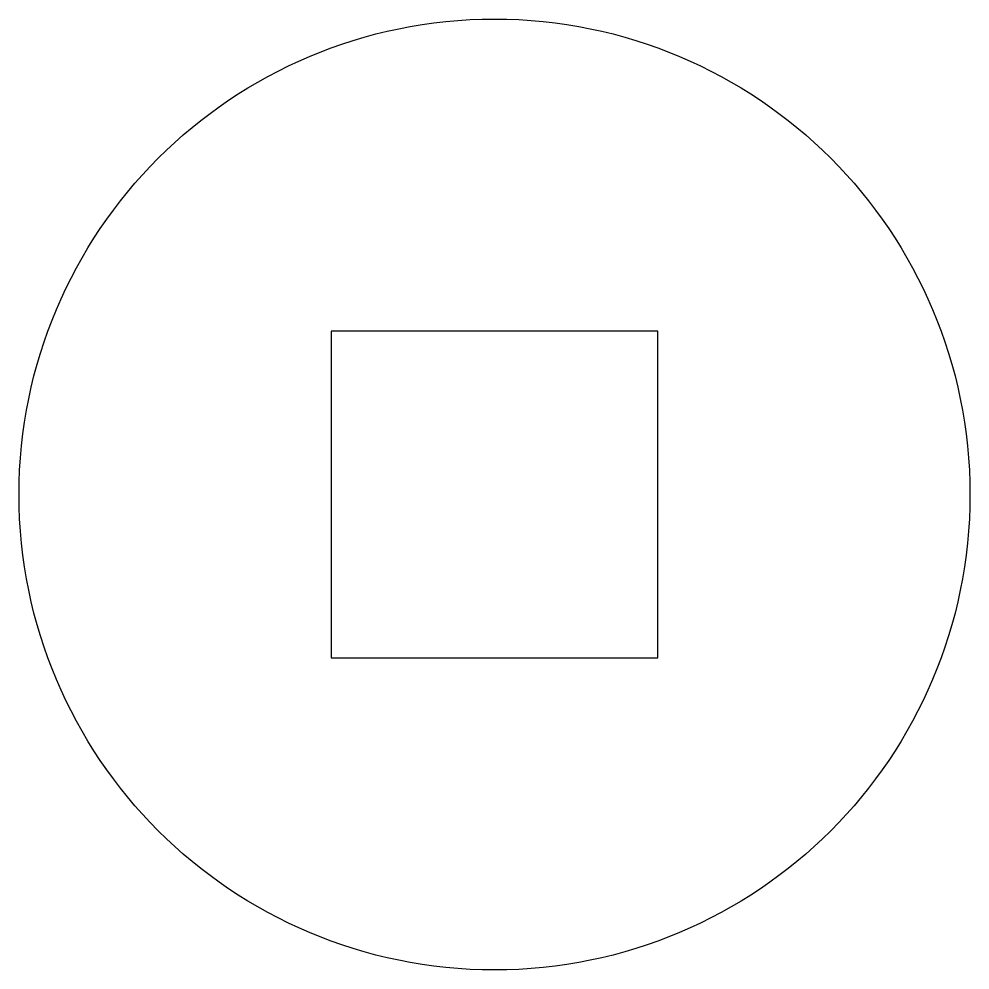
# Model space of a CAD drawing. Header units: millimetres. Extents: x -32 to 32, y -32 to 32.
import ezdxf

# ---------------------------------------------------------------- set-up
doc = ezdxf.new("R2010")
doc.units = ezdxf.units.MM
doc.layers.get('0').update_dxf_attribs({"linetype": 'CONTINUOUS'})

msp = doc.modelspace()

# ---------------------------------------------------------------- linework, layer by layer
for p, q in [((11, 11), (-11, 11)), ((-11, 11), (-11, -11)), ((11, -11), (11, 11)), ((-11, -11), (11, -11))]:
    msp.add_line(p, q)
msp.add_circle((0, 0), 32)

doc.saveas('drawing.dxf')
